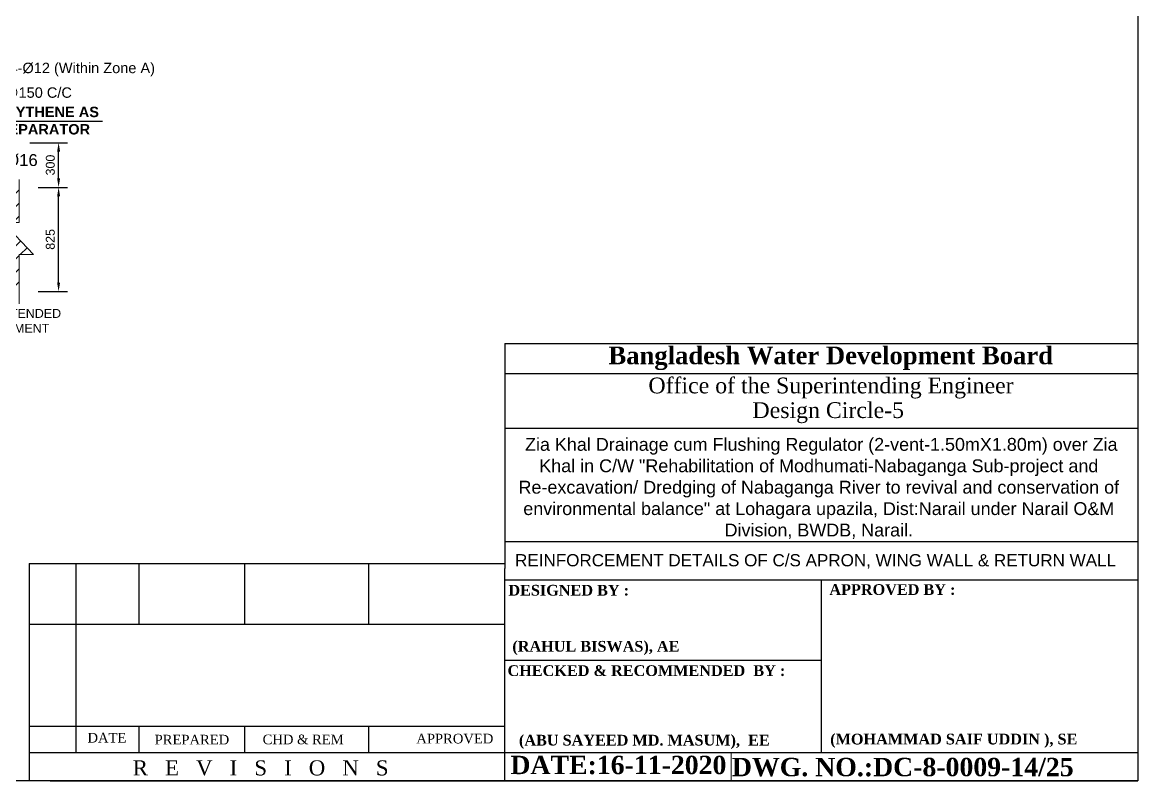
# Model space of a CAD drawing. Extents: x -358915 to 1258323, y -1667244 to -305611.
# Drawn here: x 634573 to 649573, y -1489454 to -1479253 of the extents above; entities that cross this region are included whole.
import ezdxf

# ---------------------------------------------------------------- set-up
doc = ezdxf.new("R2010")
doc.units = 0
doc.header["$LTSCALE"] = 300
doc.header["$MEASUREMENT"] = 0
doc.layers.get('DEFPOINTS').update_dxf_attribs({"linetype": 'CONTINUOUS'})
doc.layers.add('Dim', color=7, linetype='CONTINUOUS', lineweight=9)
doc.layers.add('Left Bank Profile', color=7, linetype='CONTINUOUS', lineweight=25)
doc.layers.add('LINE', color=7, linetype='CONTINUOUS')
doc.layers.add('TXT', color=7, linetype='CONTINUOUS')
doc.styles.add('Arial', font='arial.ttf')
doc.styles.add('DIM', font='isocp3.shx')
doc.dimstyles.new('dim_60', dxfattribs={"dimtxt": 120, "dimasz": 120, "dimexe": 60, "dimexo": 60, "dimgap": 50, "dimtad": 1, "dimdec": 0, "dimzin": 0, "dimdsep": 46, "dimtxsty": 'DIM', "dimcen": 0.09, "dimclrd": 5, "dimclre": 5, "dimclrt": 7, "dimadec": 0, "dimazin": 0, "dimtfac": 1, "dimtdec": 0, "dimtmove": 0, "dimatfit": 3, "dimfxl": 1, "dimtolj": 1, "dimtzin": 0, "dimarcsym": 0})

# ---------------------------------------------------------------- blocks, each defined once
blk = doc.blocks.new('*D746')
at = {"layer": 'DEFPOINTS', "color": 0, "ltscale": 500, "transparency": 16777216}
for p in [(634725, -1481473), (635061, -1481473), (634725, -1482873)]:
    blk.add_point(p, dxfattribs=at)
at = {"layer": 'Dim', "color": 5, "lineweight": -2, "ltscale": 500, "transparency": 16777216}
for p, q in [((634785, -1481473), (635181, -1481473)), ((635061, -1482753), (635061, -1481593)), ((634785, -1482873), (635181, -1482873))]:
    blk.add_line(p, q, dxfattribs=at)
at = {"layer": 'Dim', "color": 5, "ltscale": 500, "transparency": 16777216}
for points in [[(635041, -1481593), (635081, -1481593), (635061, -1481473)], [(635041, -1482753), (635081, -1482753), (635061, -1482873)]]:
    blk.add_solid(points, dxfattribs=at)
at = {"layer": 'Dim', "color": 7, "ltscale": 500, "transparency": 16777216, "insert": (634950, -1482173), "char_height": 120, "attachment_point": 5, "rotation": 90, "style": 'Arial'}
blk.add_mtext('\\A1;825', dxfattribs=at)
blk = doc.blocks.new('*D747')
at = {"layer": 'DEFPOINTS', "color": 0, "ltscale": 500, "transparency": 16777216}
for p in [(634615, -1480872), (635061, -1480872), (634725, -1481473)]:
    blk.add_point(p, dxfattribs=at)
at = {"layer": 'Dim', "color": 5, "lineweight": -2, "ltscale": 500, "transparency": 16777216}
for p, q in [((634675, -1480872), (635181, -1480872)), ((635061, -1481353), (635061, -1480992)), ((634785, -1481473), (635181, -1481473))]:
    blk.add_line(p, q, dxfattribs=at)
at = {"layer": 'Dim', "color": 5, "ltscale": 500, "transparency": 16777216}
for points in [[(635041, -1480992), (635081, -1480992), (635061, -1480872)], [(635041, -1481353), (635081, -1481353), (635061, -1481473)]]:
    blk.add_solid(points, dxfattribs=at)
at = {"layer": 'Dim', "color": 7, "ltscale": 500, "transparency": 16777216, "insert": (634950, -1481173), "char_height": 120, "attachment_point": 5, "rotation": 90, "style": 'Arial'}
blk.add_mtext('\\A1;300', dxfattribs=at)

msp = doc.modelspace()

# ---------------------------------------------------------------- hatches: boundary and pattern name
at = {"layer": 'Dim', "ltscale": 50}
h = msp.add_hatch(dxfattribs=at)
h.set_pattern_fill('ANSI31', color=8, scale=1000)
h.set_pattern_definition([(45, (-5065665.1, -19772.36), (-88.3883476, 88.3883476), [])])
h.paths.add_polyline_path([(634531.1, -1482873.1), (634531.7, -1482375.7), (634724.5, -1482375.7), (634314.3, -1481946.4), (634531.1, -1481946.4), (634531.1, -1481473.1), (633171.9, -1481473.1), (633171.9, -1482873.1), (633821.9, -1482873.1), (633821.9, -1482673.1), (634071.9, -1482673.1), (634071.9, -1482873.1)])

# ---------------------------------------------------------------- linework, layer by layer
msp.add_lwpolyline([(634531.1, -1481365.7), (634531.1, -1481946.4), (634314.3, -1481946.4), (634724.5, -1482375.7), (634531.7, -1482375.7), (634530.9, -1483039.5)], dxfattribs=at)
at = {"layer": 'Left Bank Profile'}
msp.add_lwpolyline([(634945.5, -1489454.2), (649573, -1489454.2)], dxfattribs=at)
msp.add_lwpolyline([(634945.5, -1489454.2), (649573, -1489454.2)], dxfattribs=at)
at = {"layer": 'LINE', "lineweight": 9}
msp.add_line((649573, -1483315.8), (649573, -1489454.2), dxfattribs=at)
at = {"layer": 'LINE'}
for p, q in [((641064.1, -1483572.9), (649573, -1483572.9)), ((641064.1, -1483572.9), (641064.1, -1486598.8)), ((641064.1, -1483976.3), (649573, -1483976.3)), ((641064.1, -1484713.1), (649573, -1484713.1)), ((641064.1, -1486238.9), (649573, -1486238.9)), ((634666.8, -1486531.1), (640882.1, -1486531.1)), ((634666.8, -1486531.1), (634666.8, -1489454.2)), ((635109.2, -1486531.1), (641064.1, -1486531.1)), ((635294.5, -1486531.1), (635294.5, -1489076.6)), ((635294.5, -1486531.1), (635294.5, -1489076.6)), ((635294.5, -1486531.1), (635294.5, -1489076.6)), ((635294.5, -1486531.1), (635294.5, -1489076.6)), ((636140.7, -1486531.1), (636140.7, -1487347.5)), ((637566.2, -1487347.5), (637566.2, -1486531)), ((639233.3, -1487347.5), (639233.3, -1486531.1)), ((641064.1, -1489454.2), (641064.1, -1486598.8)), ((641064.1, -1486754.1), (649573, -1486754.1)), ((645318.5, -1486754.1), (645318.5, -1489076.6)), ((634666.8, -1487347.5), (640882.1, -1487347.5)), ((635109.2, -1487347.5), (641064.1, -1487347.5)), ((641064.1, -1487834.4), (645318.5, -1487834.4)), ((634666.8, -1488721.7), (640882.1, -1488721.7)), ((635109.2, -1488721.7), (641064.1, -1488721.7)), ((635109.2, -1488721.7), (640882.1, -1488721.7)), ((635109.2, -1488721.7), (640882.1, -1488721.7)), ((636140.7, -1488721.7), (636140.7, -1489076.6)), ((637566.2, -1489076.6), (637566.2, -1488721.7)), ((639233.3, -1489076.6), (639233.3, -1488721.7)), ((634666.8, -1489076.6), (640882.1, -1489076.6)), ((635109.2, -1489076.6), (641064.1, -1489076.6)), ((635109.2, -1489076.6), (640882.1, -1489076.6)), ((635109.2, -1489076.6), (640882.1, -1489076.6)), ((641064.1, -1489076.6), (649573, -1489076.6)), ((642660.6, -1489076.6), (649573, -1489076.6)), ((642660.6, -1489076.6), (649573, -1489076.6)), ((642660.6, -1489076.6), (649573, -1489076.6))]:
    msp.add_line(p, q, dxfattribs=at)
at = {"layer": 'LINE', "color": 7, "lineweight": 9}
for p, q in [((644105.2, -1489076.6), (644105.2, -1489454.2)), ((641347.3, -1489454.2), (634666.8, -1489454.2)), ((649573, -1489454.2), (641347.3, -1489454.2)), ((647817.6, -1489454.2), (648392.9, -1489454.2))]:
    msp.add_line(p, q, dxfattribs=at)
at = {"layer": 'LINE'}
msp.add_lwpolyline([(649573, -1489454.2), (620720.6, -1489454.2), (620720.6, -1469051.5), (649573, -1469051.5)], close=True, dxfattribs=at)

# ---------------------------------------------------------------- texts
at = {"layer": 'LINE', "color": 7, "lineweight": 9}
for s, insert, char_height, width, attachment_point in [('{\\fTimes New Roman|b1|i0|c0|p18;Bangladesh Water Development Board}', (642455.8, -1483615), 237.055, 8514.925, 1), ('{\\fTimes New Roman|b0|i0|c0|p18;Office of the Superintending Engineer}', (642993.1, -1484031.8), 212.141, 7620.041, 1), ('{\\fTimes New Roman|b0|i0|c0|p18;Design Circle-5}', (644392.4, -1484363.5), 212.141, 7620.041, 1), ('\\A1;{\\fArial|b0|i0|c0|p34; Zia Khal Drainage cum Flushing Regulator (2-vent-1.50mX1.80m) over Zia Khal in\\A0;\\C256; C/W "Rehabilitatio\\A1;\\C7;n of Modhumati-Nabaganga Sub-project and Re-excavation/ Dredging of\\C256; Nabaganga River to revival and conservation of environmental balance" at Lohagara upazila, Dist:Narail under Narail O&M Division, BWDB, Narail.}', (645284.3, -1486201), 172.8, 8541.247, 8), ('{\\fArial|b0|i0|c0|p34;\\C0;REINFORCEMENT DETAILS OF C/S APRON, WING WALL & RETURN WALL}', (645240.9, -1486601.3), 163.985, 8087.989, 8)]:
    msp.add_mtext(s, dxfattribs=dict(at, insert=insert, char_height=char_height, width=width, attachment_point=attachment_point))
at = {"layer": 'LINE', "color": 7, "lineweight": 9, "attachment_point": 1}
for s, insert, char_height in [('{\\fTimes New Roman|b1|i0|c0|p18;DESIGNED BY :}', (641109.8, -1486820.1), 144.314), ('{\\fTimes New Roman|b1|i0|c0|p18;APPROVED BY :}', (645426.4, -1486810.8), 144.314), ('{\\fTimes New Roman|b1|i0|c0|p18;\\C0;(RAHUL BISWAS), AE}', (641163.4, -1487574.2), 144.314), ('{\\fTimes New Roman|b1|i0|c0|p18;CHECKED & RECOMMENDED  BY :}', (641097.9, -1487901.4), 144.314), ('{\\fTimes New Roman|b0|i0|c0|p18;DATE }', (635449.6, -1488811.4), 129.882), ('{\\fTimes New Roman|b0|i0|c0|p18;PREPARED\\fTimes New Roman|b1|i0|c0|p18; }', (636352.8, -1488836.9), 129.882), ('{\\fTimes New Roman|b0|i0|c0|p18;CHD & REM }', (637805.1, -1488834.1), 129.882), ('{\\fTimes New Roman|b0|i0|c0|p18;APPROVED}', (639871.9, -1488823), 129.882), ('{\\fTimes New Roman|b1|i0|c0|p18;\\C0;(ABU SAYEED MD. MASUM),  EE }', (641252, -1488836.9), 144.314), ('{\\fTimes New Roman|b1|i0|c0|p18;\\C0;(MOHAMMAD SAIF UDDIN ), SE}', (645437.9, -1488822.2), 144.314), ('{\\fTimes New Roman|b0|i0|c0|p18;R   E   V   I   S   I   O   N   S}', (636058.7, -1489180.3), 202.941), ('{\\fTimes New Roman|b1|i0|c0|p18;DATE:16-11-2020}', (641137.2, -1489118.8), 247.271), ('{\\fTimes New Roman|b0|i0|c0|p18; \\fTimes New Roman|b1|i0|c0|p18;DWG. NO.:DC-8-0009-14/25}', (644022.6, -1489146.8), 247.271)]:
    msp.add_mtext(s, dxfattribs=dict(at, insert=insert, char_height=char_height))
at = {"layer": 'TXT', "color": 0, "style": 'Arial'}
for s, insert, char_height, attachment_point in [('4-%%C12+4-%%C12 (Within Zone A)', (636357.6, -1479887.9), 140, 6), ('%%C12@150 C/C', (635239.8, -1480212.3), 140, 6), ('1-%%C16 ', (634159.1, -1481108.9), 160, 4)]:
    msp.add_mtext(s, dxfattribs=dict(at, insert=insert, char_height=char_height, attachment_point=attachment_point))
at = {"layer": 'TXT', "color": 0, "attachment_point": 6, "style": 'Arial'}
for s, insert, char_height, width in [('\\pxqc;{\\fArial|b1|i0|c0|p34;\\C6;POLYTHENE AS\\P SEPARATOR }', (636632.2, -1480576.2), 140, 3577.842), ('\\pxqc;C/S EXTENDED \\PABUTMENT', (635716.4, -1483269.7), 120, 2481.421)]:
    msp.add_mtext(s, dxfattribs=dict(at, insert=insert, char_height=char_height, width=width))

# ---------------------------------------------------------------- dimensions: what is measured, and where the dimension line sits
at = {"layer": 'Dim', "ltscale": 500}
dim = msp.add_linear_dim(base=(635061.3, -1480872.4), p1=(634725.1, -1481473.1), p2=(634615, -1480872.4), angle=90, text='300', dimstyle='dim_60', override={"dimexe": 120, "dimtxsty": 'Arial', "dimfxl": 120}, dxfattribs=at)
dim.commit()
dim.dimension.update_dxf_attribs({"geometry": '*D747', "text_midpoint": (634950, -1481172.7)})
dim = msp.add_linear_dim(base=(635061.3, -1481473.1), p1=(634725.2, -1482873.1), p2=(634725.1, -1481473.1), angle=90, text='825', dimstyle='dim_60', override={"dimexe": 120, "dimtxsty": 'Arial', "dimfxl": 120}, dxfattribs=at)
dim.commit()
dim.dimension.update_dxf_attribs({"geometry": '*D746', "text_midpoint": (635061.3, -1482173.1), "dimtype": 160})

# ---------------------------------------------------------------- leaders
at = {"layer": 'LINE'}
msp.add_leader([(633987.5, -1481473.1), (633987.5, -1480583), (635650.8, -1480583)], dimstyle='dim_60', dxfattribs=at)

doc.saveas('drawing.dxf')
